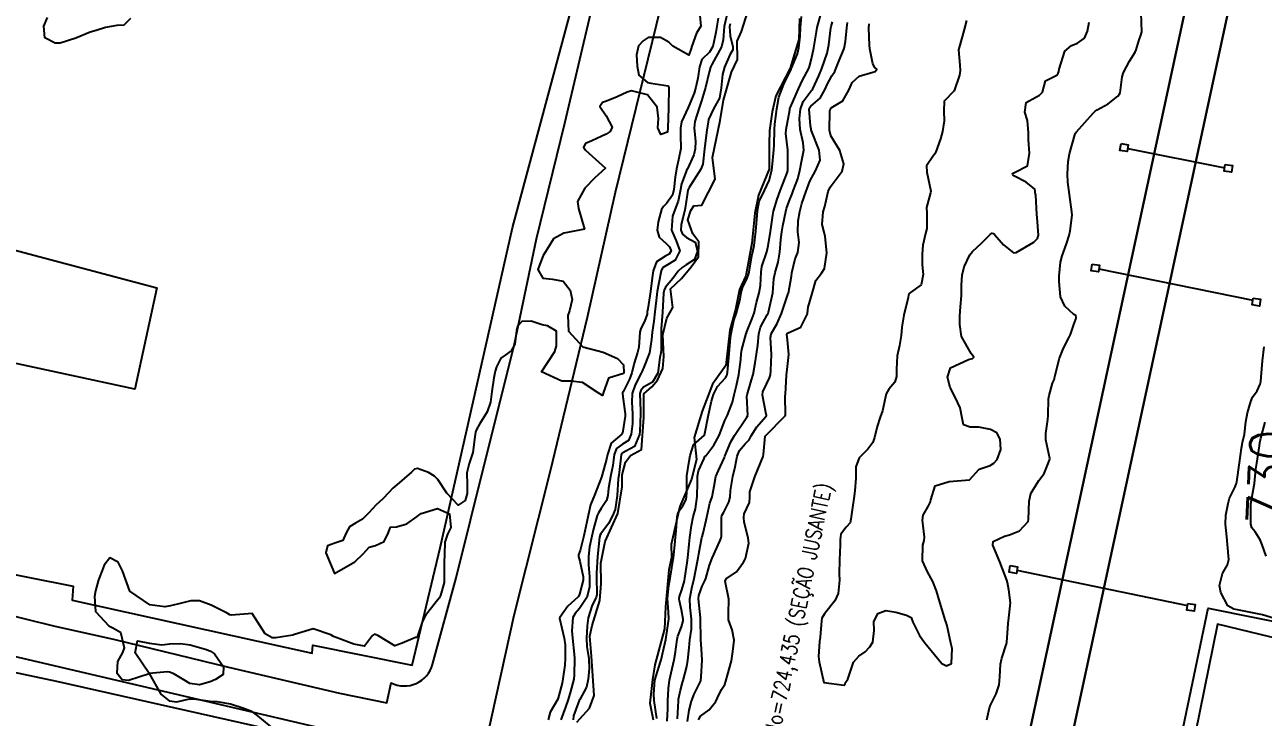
# Model space of a CAD drawing. Header units: metres. Extents: x 318500 to 325275, y 7408834 to 7428799.
# Drawn here: x 323355.3 to 323476.5, y 7419283.5 to 7419351.2 of the extents above; entities that cross this region are included whole.
import ezdxf
from ezdxf.enums import TextEntityAlignment as Align

# ---------------------------------------------------------------- set-up
doc = ezdxf.new("R2010")
doc.units = ezdxf.units.M
doc.header["$MEASUREMENT"] = 0
for name, color, linetype in [('Cotas', 45, 'Continuous'), ('Curvas de Nivel 1m', 11, 'Continuous'), ('Curvas de Nivel 5m', 15, 'Continuous'), ('Divisas', 45, 'Continuous'), ('Edificações', 30, 'Continuous'), ('Hidrografia', 140, 'Continuous'), ('Linha Férrea', 20, 'Continuous'), ('Pórticos', 45, 'Continuous'), ('TEXTO', 45, 'Continuous'), ('Vias Primárias', 230, 'Continuous')]:
    doc.layers.add(name, color=color, linetype=linetype)
doc.styles.add('ROMANS', font='romans', dxfattribs={"height": 0.2})
doc.styles.add('Style-STANDARD', font='STANDARD.shx')

msp = doc.modelspace()

# ---------------------------------------------------------------- linework, layer by layer
at = {"layer": 'Curvas de Nivel 1m', "flags": 128}
for points, elevation in [([(323424.19, 7419352.82), (323423.77, 7419351.02), (323423.66, 7419349.7), (323423.51, 7419349.02), (323422.56, 7419347.29), (323422.44, 7419347.04), (323422.29, 7419346.54), (323421.93, 7419345.05), (323421.56, 7419343.75), (323421.32, 7419343.05), (323420.9, 7419341.73), (323420.84, 7419341.06), (323420.95, 7419339.79), (323420.93, 7419339.06), (323420.79, 7419338.46), (323420.17, 7419337.1), (323420.16, 7419337.08), (323419.6, 7419335.63), (323419.49, 7419335.08), (323419.28, 7419333.93), (323418.95, 7419333.08), (323418.72, 7419332.47), (323418.61, 7419331.08), (323419.06, 7419330.06), (323419.43, 7419329.07), (323418.97, 7419328.16), (323418.05, 7419327.6), (323417.74, 7419327.4), (323417.61, 7419327.1), (323417.33, 7419325.79), (323417.21, 7419325.1), (323417.1, 7419324.2), (323417, 7419323.1), (323416.89, 7419322.19), (323416.71, 7419321.11), (323416.65, 7419320.41), (323416.46, 7419319.11), (323415.92, 7419317.69), (323415.74, 7419317.3), (323415.65, 7419317.12), (323415.06, 7419315.96), (323414.76, 7419315.13), (323414.72, 7419314.28), (323414.81, 7419313.13), (323414.79, 7419312.18), (323414.66, 7419311.13), (323414.41, 7419310.54), (323413.82, 7419310.17), (323413.22, 7419309.74), (323413.01, 7419309.15), (323412.87, 7419308.07), (323412.67, 7419307.16), (323412.44, 7419305.85), (323412.38, 7419305.16), (323412.25, 7419304.65), (323411.73, 7419303.87), (323411.46, 7419303.44), (323411.36, 7419303.18), (323410.99, 7419301.89), (323410.82, 7419301.18), (323410.61, 7419300.12), (323410.48, 7419299.19), (323410.48, 7419298.36), (323410.6, 7419297.19), (323410.61, 7419296.2), (323410.32, 7419295.19), (323409.6, 7419294.09), (323409.18, 7419293.62), (323408.96, 7419293.21), (323408.86, 7419291.91), (323408.94, 7419291.21), (323409.11, 7419289.63), (323409.13, 7419289.2), (323409.11, 7419287.61), (323409.06, 7419287.2), (323408.72, 7419285.98), (323408.51, 7419285.21), (323408.24, 7419284.44), (323407.79, 7419283.22)], 724), ([(323365.7, 7419351.79), (323365.02, 7419351.13), (323364.35, 7419351.09), (323363.25, 7419350.92), (323362.34, 7419350.6), (323361.74, 7419350.45), (323360.33, 7419349.86), (323358.82, 7419349.38), (323358.32, 7419349.36), (323357.32, 7419349.91), (323357.2, 7419351.05), (323357.56, 7419351.9)], 727), ([(323421.4, 7419352.08), (323421.5, 7419351.05), (323421.07, 7419350.34), (323420.59, 7419349.07), (323420.54, 7419348.85), (323420.32, 7419348.21), (323418.75, 7419349.09), (323418.34, 7419349.47), (323417.53, 7419349.92), (323416.34, 7419349.92), (323415.85, 7419349.61), (323415.38, 7419349.13), (323415.2, 7419348.25), (323415.27, 7419347.14), (323415.42, 7419346.26), (323416.28, 7419345.53), (323416.61, 7419345.45), (323418.28, 7419345.21), (323418.34, 7419345.09), (323418.34, 7419345.03), (323418.31, 7419343.09), (323418.31, 7419343.03), (323418.26, 7419341.09), (323418.22, 7419340.66), (323417.56, 7419340.45), (323417.28, 7419341.1), (323417.33, 7419342.01), (323417.22, 7419343.11), (323416.27, 7419344.34), (323414.7, 7419344.72), (323414.27, 7419344.6), (323413.3, 7419344.12), (323412.26, 7419343.69), (323411.86, 7419343.57), (323411.61, 7419343.18), (323412.24, 7419342.28), (323412.8, 7419341.16), (323412.63, 7419340.75), (323412.21, 7419340.47), (323410.83, 7419339.82), (323410.2, 7419339.55), (323410, 7419339.2), (323410.2, 7419338.92), (323412.17, 7419337.17), (323411.13, 7419336.21), (323410.14, 7419335.2), (323409.43, 7419333.91), (323409.53, 7419333.21), (323410.09, 7419331.2), (323408.43, 7419330.87), (323408.08, 7419330.81), (323407.07, 7419330.24), (323406.46, 7419329.24), (323406.05, 7419328.6), (323405.54, 7419327.26), (323406.03, 7419326.39), (323406.96, 7419326.3), (323408.02, 7419326.12), (323408.71, 7419325.21), (323408.91, 7419324.31), (323408.63, 7419323.21), (323408.46, 7419322.74), (323408.53, 7419321.21), (323409.94, 7419319.7), (323411.93, 7419319.17), (323413.32, 7419318.55), (323413.92, 7419317.93), (323413.95, 7419317.14), (323413.94, 7419317.11), (323413.91, 7419317.07), (323412.45, 7419316.61), (323411.93, 7419315.17), (323411.93, 7419315.12), (323411.88, 7419314.94), (323411.45, 7419315.18), (323409.9, 7419316.21), (323408.77, 7419316.34), (323407.9, 7419316.32), (323405.91, 7419317.25), (323407.2, 7419319.23), (323407.38, 7419319.78), (323407.36, 7419321.23), (323406.47, 7419321.74), (323405.97, 7419321.85), (323404.88, 7419322.18), (323403.97, 7419322.16), (323403.55, 7419321.7), (323403.46, 7419321.28), (323403.29, 7419319.94), (323402.93, 7419319.29), (323402.35, 7419318.87), (323401.92, 7419318.59), (323401.48, 7419317.73), (323401.37, 7419317.31), (323401.23, 7419316.65), (323401.04, 7419315.31), (323400.9, 7419314.28), (323400.57, 7419313.32), (323399.83, 7419312.13), (323399.54, 7419311.61), (323399.44, 7419311.34), (323399.36, 7419310.88), (323399.18, 7419309.34), (323398.83, 7419308.29), (323398.58, 7419307.35), (323398.61, 7419306.2), (323398.61, 7419305.35), (323398.43, 7419304.66), (323397.73, 7419304.22), (323396.64, 7419305.37), (323395.76, 7419306.7), (323395.42, 7419307.04), (323394.85, 7419307.39), (323393.78, 7419307.78), (323393.48, 7419307.71), (323393.17, 7419307.42), (323391.75, 7419306.19), (323391.34, 7419305.85), (323390.96, 7419305.45), (323390.36, 7419304.82), (323389.73, 7419304.24), (323389, 7419303.47), (323388.37, 7419302.82), (323387.7, 7419302.43), (323387.1, 7419302.09), (323386.79, 7419301.5), (323386.45, 7419300.74), (323385.67, 7419300.49), (323384.97, 7419300.23), (323384.79, 7419299.53), (323385.64, 7419297.52), (323387.65, 7419298.67), (323388.47, 7419299.48), (323389.04, 7419300.1), (323389.67, 7419300.26), (323390.49, 7419300.64), (323390.91, 7419301.45), (323391.11, 7419302.04), (323391.7, 7419302.1), (323392.73, 7419302.39), (323393.72, 7419303.11), (323393.89, 7419303.23), (323394.14, 7419303.4), (323395.73, 7419303.88), (323396.91, 7419303.37), (323397.03, 7419302.03), (323396.71, 7419301.37), (323396.45, 7419300.6), (323396.4, 7419299.37), (323396.39, 7419298.64), (323396.38, 7419297.37), (323396.36, 7419296.64), (323396.02, 7419295.38), (323395.89, 7419295.1), (323395.6, 7419294.74), (323394.56, 7419293.4), (323394.22, 7419292.76), (323393.77, 7419291.41), (323393.69, 7419291.28), (323393.56, 7419291.25), (323392.27, 7419290.71), (323391.55, 7419290.44), (323389.89, 7419291.46), (323389.56, 7419291.59), (323389.36, 7419291.46), (323388.59, 7419290.43), (323387.55, 7419290.61), (323385.81, 7419291.27), (323385.56, 7419291.37), (323385.28, 7419291.52), (323383.57, 7419292.12), (323381.74, 7419291.57), (323381.62, 7419291.51), (323381.56, 7419291.49), (323379.92, 7419291.23), (323379.55, 7419291.22), (323378.85, 7419291.61), (323377.58, 7419293.62), (323375.58, 7419293.44), (323375.42, 7419293.49), (323375.15, 7419293.66), (323373.59, 7419294.44), (323372.43, 7419294.86), (323371.6, 7419294.86), (323370.69, 7419294.62), (323369.59, 7419294.37), (323369.06, 7419294.27), (323367.59, 7419294.47), (323365.61, 7419295.78), (323364.89, 7419297.79), (323364.47, 7419298.62), (323363.65, 7419299.07), (323363.12, 7419298.34), (323362.91, 7419297.82), (323362.56, 7419296.89), (323362.27, 7419295.82), (323362.16, 7419295.27), (323362.26, 7419293.82), (323363.57, 7419292.39), (323363.96, 7419292.2), (323364.71, 7419291.79), (323365.08, 7419290.25), (323364.9, 7419289.79), (323364.4, 7419288.92), (323364.35, 7419287.8), (323364.86, 7419287.16), (323365.49, 7419287.1), (323367.5, 7419287.75), (323366.15, 7419289.77), (323366.38, 7419290.94), (323367.54, 7419290.71), (323368.74, 7419290.54), (323369.54, 7419290.65), (323370.58, 7419290.68), (323371.54, 7419290.54), (323373.12, 7419290.09), (323373.53, 7419289.93), (323373.9, 7419289.67), (323374.78, 7419288.39), (323374.77, 7419287.66), (323374.01, 7419287.15), (323373.49, 7419286.94), (323372.45, 7419286.65), (323371.49, 7419286.78), (323370.92, 7419287.14), (323369.94, 7419287.72), (323369.5, 7419287.89), (323369.32, 7419287.91), (323367.5, 7419287.75), (323368.65, 7419285.74), (323369.47, 7419285.08), (323370.21, 7419284.97), (323371.47, 7419285.28), (323371.88, 7419285.28), (323373.47, 7419285.04), (323374.13, 7419285.01), (323375.47, 7419284.78), (323376.69, 7419284.4), (323377.46, 7419284.11), (323378.11, 7419283.61), (323379.43, 7419282.52)], 726), ([(323417.18, 7419283.36), (323416.93, 7419285.1), (323416.88, 7419285.71), (323417, 7419287.1), (323417.53, 7419288.9), (323417.59, 7419289.09), (323417.98, 7419290.66), (323418.05, 7419291.08), (323418.25, 7419292.41), (323418.34, 7419293.08), (323418.31, 7419293.79), (323418.24, 7419295.08), (323418.34, 7419296.36), (323418.48, 7419297.08), (323418.66, 7419298.07), (323418.81, 7419299.07), (323418.95, 7419300.34), (323419.01, 7419301.07), (323419.07, 7419301.7), (323419.17, 7419303.07), (323419.28, 7419303.52), (323419.74, 7419304.13), (323420.05, 7419304.76), (323420.1, 7419305.06), (323420.11, 7419305.41), (323420.13, 7419307.06), (323420.33, 7419308.51), (323420.43, 7419309.05), (323420.76, 7419310.1), (323421.83, 7419311.04), (323422.25, 7419313.03), (323422.52, 7419314.38), (323422.71, 7419315.03), (323423.12, 7419315.8), (323423.9, 7419316.65), (323424.03, 7419316.89), (323424.06, 7419317.01), (323424.08, 7419317.17), (323424.25, 7419319.01), (323424.39, 7419320.57), (323424.44, 7419321), (323424.73, 7419322.25), (323424.98, 7419323), (323425.34, 7419324.33), (323425.43, 7419324.99), (323425.55, 7419325.45), (323426.03, 7419326.4), (323426.18, 7419326.85), (323426.2, 7419326.99), (323426.47, 7419328.57), (323426.57, 7419328.98), (323426.7, 7419329.6), (323426.86, 7419330.98), (323426.97, 7419332.12), (323427.04, 7419332.98), (323427.2, 7419333.91), (323427.7, 7419334.97), (323428.16, 7419335.94), (323428.42, 7419336.96), (323428.47, 7419337.25), (323428.63, 7419338.95), (323428.65, 7419339.39), (323428.69, 7419340.95), (323428.74, 7419341.46), (323428.93, 7419342.95), (323429.13, 7419344.08), (323429.44, 7419344.94), (323429.68, 7419345.54), (323430.31, 7419346.8), (323430.34, 7419346.89), (323430.36, 7419346.93), (323430.93, 7419348.32), (323431.08, 7419348.92), (323431.22, 7419350.05), (323431.25, 7419350.92), (323431.32, 7419351.98)], 723), ([(323418.2, 7419283.08), (323418.25, 7419284.3), (323418.25, 7419285.08), (323418.31, 7419286.27), (323418.42, 7419287.08), (323418.69, 7419288.24), (323418.88, 7419289.07), (323418.99, 7419289.62), (323419.18, 7419291.07), (323419.25, 7419291.38), (323419.58, 7419292.32), (323419.75, 7419292.89), (323419.76, 7419293.06), (323419.6, 7419293.97), (323419.4, 7419294.86), (323419.38, 7419295.06), (323419.41, 7419295.26), (323419.62, 7419295.91), (323419.88, 7419296.81), (323419.93, 7419297.06), (323420.15, 7419298.57), (323420.21, 7419299.05), (323420.34, 7419300.39), (323420.42, 7419301.05), (323420.56, 7419302.2), (323420.74, 7419303.05), (323420.95, 7419303.83), (323421.13, 7419305.05), (323421.15, 7419306.43), (323421.16, 7419307.05), (323421.26, 7419307.56), (323421.8, 7419308.78), (323421.89, 7419308.95), (323421.96, 7419309.04), (323422.76, 7419310.08), (323423.27, 7419311.02), (323423.84, 7419312.47), (323424.09, 7419313.01), (323424.58, 7419314.29), (323424.74, 7419315), (323424.96, 7419315.92), (323425.2, 7419316.99), (323425.39, 7419318.46), (323425.44, 7419318.99), (323425.51, 7419319.42), (323425.93, 7419320.98), (323425.94, 7419321), (323425.96, 7419321.07), (323426.52, 7419322.44), (323426.7, 7419322.97), (323426.94, 7419324.03), (323427.18, 7419324.97), (323427.31, 7419325.68), (323427.38, 7419326.97), (323427.47, 7419327.55), (323427.93, 7419328.96), (323428.08, 7419329.56), (323428.3, 7419330.96), (323428.52, 7419332.55), (323428.6, 7419332.95), (323428.96, 7419334.12), (323429.26, 7419334.94), (323429.94, 7419336.71), (323429.99, 7419336.93), (323430, 7419338.73), (323429.99, 7419338.93), (323429.81, 7419340.53), (323429.83, 7419340.94), (323430.18, 7419342.86), (323430.19, 7419342.93), (323430.2, 7419342.98), (323430.25, 7419343.11), (323430.8, 7419344.39), (323431.05, 7419344.92), (323431.44, 7419345.77), (323432.04, 7419346.91), (323432.12, 7419347.1), (323432.32, 7419347.84), (323432.55, 7419348.91), (323432.79, 7419350.47), (323432.87, 7419350.9), (323433.2, 7419352.08)], 724), ([(323447.49, 7419351.58), (323447.24, 7419350.71), (323447.07, 7419349.99), (323446.71, 7419348.71), (323446.83, 7419347.23), (323446.85, 7419346.71), (323446.78, 7419346.24), (323446.28, 7419344.72), (323445.28, 7419343.72), (323445.25, 7419342.73), (323445.29, 7419341.78), (323445.14, 7419340.74), (323444.94, 7419340.02), (323444.48, 7419338.75), (323444.39, 7419338.55), (323444.19, 7419338.3), (323443.57, 7419337.37), (323443.59, 7419336.76), (323443.98, 7419334.92), (323443.97, 7419334.75), (323443.58, 7419333.31), (323443.59, 7419332.76), (323443.59, 7419331.26), (323443.48, 7419330.76), (323443.22, 7419329.61), (323443.13, 7419328.76), (323443.13, 7419327.69), (323443.23, 7419326.76), (323443.04, 7419325.74), (323442.01, 7419324.99), (323441.88, 7419324.91), (323441.81, 7419324.77), (323441.76, 7419324.52), (323441.36, 7419322.78), (323441.15, 7419321.6), (323441.08, 7419320.78), (323440.91, 7419319.82), (323440.7, 7419318.79), (323440.63, 7419317.5), (323440.64, 7419316.79), (323440.47, 7419316.22), (323439.89, 7419315.55), (323439.61, 7419315.08), (323439.54, 7419314.8), (323439.25, 7419313.42), (323439.04, 7419312.81), (323438.74, 7419311.91), (323438.49, 7419310.81), (323438.31, 7419310.33), (323437.81, 7419309.68), (323437.39, 7419309.24), (323436.99, 7419308.83), (323436.66, 7419307.96), (323436.65, 7419306.84), (323436.54, 7419305.62), (323436.45, 7419304.84), (323436.37, 7419304.22), (323436.17, 7419302.84), (323436.09, 7419302.47), (323435.71, 7419302.04), (323435.18, 7419301.37), (323435.12, 7419300.86), (323435.11, 7419300.29), (323435.04, 7419298.86), (323435.03, 7419297.48), (323435.04, 7419296.86), (323434.92, 7419295.56), (323434.61, 7419294.86), (323433.6, 7419293.57), (323433.32, 7419293.15), (323433.28, 7419292.88), (323433.15, 7419291.3), (323433.09, 7419290.88), (323433, 7419289.42), (323433.06, 7419288.88), (323433.51, 7419286.88), (323435.51, 7419286.62), (323435.6, 7419286.75), (323435.65, 7419286.85), (323435.86, 7419287.19), (323436.43, 7419288.84), (323436.93, 7419289.44), (323437.55, 7419289.85), (323438.03, 7419290.34), (323438.32, 7419290.81), (323438.43, 7419291.96), (323438.42, 7419292.81), (323438.8, 7419293.61), (323439.6, 7419293.92), (323440.55, 7419293.74), (323441.6, 7419293.44), (323442.05, 7419293.22), (323442.24, 7419292.76), (323442.87, 7419291.46), (323443.39, 7419290.74), (323443.56, 7419290.54), (323445.08, 7419288.72), (323445.53, 7419288.49), (323446.01, 7419288.71), (323446.07, 7419290.19), (323445.96, 7419290.71), (323445.58, 7419292.39), (323445.49, 7419292.72), (323445.43, 7419292.88), (323444.87, 7419294.73), (323444.54, 7419295.82), (323444.19, 7419296.73), (323443.65, 7419297.68), (323443.17, 7419298.75), (323443.22, 7419300.28), (323443.35, 7419300.75), (323443.37, 7419301.07), (323443.16, 7419302.75), (323443.25, 7419303.23), (323443.74, 7419304.06), (323443.96, 7419304.53), (323443.99, 7419304.74), (323444.41, 7419306.08), (323445.77, 7419306.51), (323447.77, 7419306.69), (323448.72, 7419307.74), (323449.79, 7419308.09), (323450.15, 7419308.31), (323450.48, 7419308.66), (323450.83, 7419309.64), (323450.76, 7419310.66), (323450.44, 7419311.27), (323449.84, 7419311.59), (323448.7, 7419311.82), (323447.84, 7419311.84), (323447.2, 7419312.06), (323447.06, 7419312.7), (323446.86, 7419313.71), (323446.41, 7419314.71), (323445.89, 7419315.71), (323445.62, 7419316.72), (323445.92, 7419317.63), (323447.67, 7419318.44), (323447.93, 7419318.51), (323448.05, 7419318.56), (323448.21, 7419318.69), (323447.94, 7419319.04), (323446.98, 7419320.7), (323446.83, 7419321.86), (323446.84, 7419322.71), (323446.89, 7419323.59), (323446.98, 7419324.71), (323447, 7419325.73), (323447.06, 7419326.7), (323447.25, 7419327.51), (323447.82, 7419328.69), (323448.07, 7419329), (323448.94, 7419329.82), (323449.8, 7419330.67), (323449.96, 7419330.8), (323450.09, 7419330.78), (323450.23, 7419330.67), (323451.1, 7419329.67), (323452.07, 7419328.88), (323452.35, 7419328.91), (323454.08, 7419329.91), (323454.42, 7419330.27), (323454.51, 7419330.61), (323454.39, 7419332.34), (323454.37, 7419332.61), (323454.25, 7419334.51), (323454.24, 7419334.61), (323454.15, 7419335.09), (323453.31, 7419335.77), (323452.17, 7419336.36), (323452.02, 7419336.49), (323451.98, 7419336.64), (323452.1, 7419336.71), (323452.17, 7419336.73), (323453.44, 7419337.37), (323453.63, 7419338.62), (323453.53, 7419339.93), (323453.55, 7419340.62), (323453.44, 7419341.82), (323453.2, 7419342.63), (323453.32, 7419343.57), (323454.27, 7419344.08), (323454.61, 7419344.28), (323454.91, 7419344.6), (323455.21, 7419345.68), (323456.31, 7419346.26), (323456.46, 7419346.43), (323456.51, 7419346.59), (323456.56, 7419346.84), (323457.11, 7419348.58), (323457.76, 7419349.14), (323458.34, 7419349.37), (323459.03, 7419349.87), (323459.33, 7419350.55), (323459.49, 7419351.43)], 727), ([(323449.46, 7419283.2), (323449.74, 7419284.4), (323449.83, 7419284.66), (323450.37, 7419285.77), (323450.67, 7419286.65), (323450.75, 7419287.41), (323450.8, 7419288.65), (323450.92, 7419289.26), (323451.38, 7419290.64), (323451.42, 7419290.79), (323451.56, 7419292.64), (323451.56, 7419292.68), (323451.59, 7419292.88), (323451.79, 7419294.64), (323451.63, 7419295.92), (323451.48, 7419296.64), (323451.42, 7419296.87), (323450.73, 7419298.65), (323450.05, 7419300.3), (323450.1, 7419300.66), (323451.18, 7419301.16), (323451.7, 7419301.3), (323452.65, 7419301.68), (323453.51, 7419302.61), (323453.55, 7419302.79), (323453.62, 7419304.61), (323453.76, 7419305.33), (323454.56, 7419306.6), (323455.08, 7419307.3), (323455.61, 7419308.59), (323455.62, 7419308.78), (323455.25, 7419310.6), (323455.23, 7419311.2), (323455.45, 7419312.59), (323455.48, 7419312.96), (323455.5, 7419314.59), (323455.55, 7419314.93), (323455.9, 7419316.13), (323456.04, 7419316.46), (323456.09, 7419316.59), (323456.12, 7419316.8), (323456.57, 7419318.58), (323456.96, 7419319.56), (323457.5, 7419320.57), (323457.65, 7419320.88), (323457.98, 7419321.87), (323458.16, 7419322.38), (323458.22, 7419322.56), (323458.17, 7419322.74), (323457.99, 7419322.86), (323457.1, 7419323.67), (323456.69, 7419324.58), (323456.56, 7419326.06), (323456.56, 7419326.58), (323456.67, 7419327.97), (323456.83, 7419328.58), (323457.26, 7419329.75), (323457.53, 7419330.57), (323457.62, 7419331.04), (323457.8, 7419332.56), (323457.79, 7419332.9), (323457.54, 7419334.57), (323457.39, 7419335.8), (323457.36, 7419336.57), (323457.42, 7419337.8), (323457.55, 7419338.57), (323458.07, 7419340.4), (323458.13, 7419340.56), (323458.23, 7419340.71), (323459.86, 7419342.54), (323460.05, 7419342.73), (323460.25, 7419342.86), (323461.35, 7419343.43), (323462.28, 7419344.2), (323462.43, 7419344.35), (323462.51, 7419344.51), (323462.72, 7419346.08), (323462.85, 7419346.5), (323463.44, 7419347.62), (323463.97, 7419348.49), (323464.08, 7419348.73), (323464.35, 7419349.6), (323464.57, 7419350.26), (323464.62, 7419350.48), (323464.56, 7419352.3)], 728), ([(323424.36, 7419351.27), (323424.29, 7419351.01), (323424.35, 7419350.09), (323424.62, 7419349.01), (323424.61, 7419348.73), (323424.32, 7419348.24), (323423.79, 7419347.02), (323423.59, 7419346.31), (323423.46, 7419345.02), (323423.3, 7419343.99), (323422.76, 7419343.03), (323422.24, 7419341.92), (323422.1, 7419341.04), (323422.08, 7419340.9), (323421.86, 7419339.05), (323421.68, 7419337.55), (323421.5, 7419337.05), (323420.34, 7419335.26), (323420.25, 7419335.07), (323420.23, 7419334.99), (323420.14, 7419334.54), (323419.96, 7419333.24), (323419.93, 7419333.07), (323419.56, 7419331.61), (323419.53, 7419331.08), (323419.7, 7419330.69), (323420.08, 7419330.37), (323420.93, 7419329.91), (323421.15, 7419329.05), (323420.87, 7419328.24), (323420.05, 7419327.7), (323419.66, 7419327.45), (323419.27, 7419327.07), (323418.75, 7419326.36), (323418.02, 7419325.53), (323417.89, 7419325.22), (323417.87, 7419325.09), (323417.85, 7419324.93), (323417.74, 7419323.09), (323417.62, 7419321.44), (323417.6, 7419321.1), (323417.61, 7419319.42), (323417.57, 7419319.1), (323417.46, 7419318.63), (323417.29, 7419317.1), (323416.77, 7419316.23), (323415.89, 7419315.74), (323415.6, 7419315.41), (323415.52, 7419315.12), (323415.57, 7419313.4), (323415.58, 7419313.12), (323415.52, 7419311.44), (323415.49, 7419311.12), (323415, 7419309.94), (323413.8, 7419309.28), (323413.72, 7419309.22), (323413.69, 7419309.14), (323413.51, 7419307.41), (323413.46, 7419307.14), (323413.41, 7419306.79), (323413.31, 7419305.15), (323413.09, 7419303.79), (323412.86, 7419303.15), (323412.46, 7419302.41), (323411.69, 7419301.39), (323411.62, 7419301.24), (323411.6, 7419301.17), (323411.58, 7419301.07), (323411.38, 7419299.17), (323411.27, 7419297.55), (323411.27, 7419297.18), (323411.32, 7419295.46), (323411.25, 7419295.18), (323410.84, 7419294.42), (323410.45, 7419293.19), (323410.38, 7419292.39), (323410.3, 7419291.19), (323410.34, 7419290.4), (323410.52, 7419289.19), (323410.55, 7419288.22), (323410.47, 7419287.19), (323410.29, 7419286.4), (323409.66, 7419285.2), (323409.59, 7419285.09), (323409.47, 7419284.86), (323409.04, 7419283.62), (323408.98, 7419283.2)], 723), ([(323420.18, 7419283.05), (323420.35, 7419284.17), (323420.57, 7419285.05), (323420.82, 7419285.71), (323421.47, 7419287.04), (323421.48, 7419287.07), (323421.51, 7419287.43), (323421.61, 7419289.04), (323421.55, 7419290.16), (323421.48, 7419291.04), (323421.48, 7419291.12), (323421.45, 7419293.04), (323421.44, 7419293.19), (323421.26, 7419295.04), (323421.29, 7419295.37), (323421.63, 7419296.3), (323421.88, 7419296.79), (323421.97, 7419297.04), (323422.35, 7419298.34), (323422.6, 7419299.03), (323423.36, 7419300.68), (323423.49, 7419301.01), (323423.52, 7419301.18), (323423.52, 7419303.01), (323423.55, 7419303.18), (323423.73, 7419303.53), (323424.23, 7419304.51), (323424.34, 7419305), (323424.4, 7419305.65), (323424.63, 7419307), (323424.83, 7419307.95), (323425.04, 7419308.99), (323425.26, 7419309.54), (323425.82, 7419310.2), (323426.21, 7419310.59), (323426.42, 7419310.97), (323426.95, 7419311.86), (323427.85, 7419312.87), (323427.9, 7419312.96), (323427.85, 7419313.27), (323427.51, 7419314.96), (323427.55, 7419315.3), (323427.9, 7419316.02), (323428.22, 7419316.64), (323428.29, 7419316.95), (323428.32, 7419317.36), (323428.39, 7419318.95), (323428.31, 7419320.6), (323428.38, 7419320.95), (323428.94, 7419321.98), (323429.37, 7419322.94), (323430.01, 7419324.8), (323430.04, 7419324.9), (323430.05, 7419324.93), (323430.36, 7419326.6), (323430.4, 7419326.93), (323430.7, 7419328.28), (323430.98, 7419328.92), (323431.1, 7419329.9), (323430.98, 7419330.92), (323431.02, 7419332.01), (323431.16, 7419332.92), (323431.36, 7419333.69), (323431.8, 7419334.91), (323431.89, 7419335.18), (323432.16, 7419335.88), (323432.72, 7419336.9), (323433.15, 7419337.93), (323433.06, 7419338.9), (323432.32, 7419340.82), (323432.29, 7419340.91), (323432.28, 7419340.96), (323432.23, 7419341.28), (323432.08, 7419342.91), (323432.11, 7419343.05), (323432.25, 7419343.2), (323433.15, 7419344.01), (323433.66, 7419344.89), (323433.85, 7419345.32), (323434.3, 7419346.17), (323434.58, 7419346.6), (323434.71, 7419346.87), (323434.97, 7419347.52), (323435.5, 7419348.86), (323435.65, 7419349.55), (323435.78, 7419350.86), (323435.85, 7419351.38)], 726), ([(323421.27, 7419283.22), (323421.46, 7419283.57), (323422.3, 7419284.2), (323422.95, 7419285.02), (323423.12, 7419285.38), (323423.5, 7419286.18), (323423.83, 7419286.68), (323423.94, 7419287), (323424.09, 7419287.58), (323424.48, 7419289), (323424.63, 7419289.91), (323424.76, 7419290.99), (323424.56, 7419292.01), (323424.2, 7419293), (323424.18, 7419293.59), (323424.23, 7419295), (323423.87, 7419296.77), (323423.98, 7419297), (323424.97, 7419297.67), (323425.66, 7419298.62), (323425.79, 7419298.85), (323425.85, 7419298.98), (323426.17, 7419300.49), (323426.13, 7419300.98), (323425.71, 7419302.56), (323425.68, 7419302.98), (323425.68, 7419303.02), (323425.73, 7419303.36), (323426.26, 7419304.46), (323426.27, 7419304.97), (323426.29, 7419305.51), (323426.78, 7419306.97), (323427.07, 7419307.68), (323427.58, 7419308.96), (323427.62, 7419309.15), (323427.79, 7419310.96), (323427.8, 7419310.99), (323427.83, 7419311.02), (323429.74, 7419312.93), (323429.78, 7419313), (323429.75, 7419314.93), (323429.76, 7419315.05), (323429.86, 7419316.93), (323429.92, 7419317.48), (323430.11, 7419318.93), (323429.95, 7419320.38), (323429.91, 7419320.93), (323429.92, 7419320.97), (323429.96, 7419321.02), (323431.28, 7419321.6), (323431.91, 7419322.91), (323431.92, 7419322.98), (323432, 7419323.56), (323432.38, 7419324.9), (323432.75, 7419326.18), (323433.3, 7419326.89), (323433.57, 7419327.36), (323433.8, 7419328.88), (323433.66, 7419330.46), (323433.55, 7419330.89), (323433.36, 7419331.64), (323433.46, 7419332.89), (323433.61, 7419333.41), (323433.94, 7419334.88), (323434.15, 7419335.3), (323435.31, 7419336.86), (323435.47, 7419337.57), (323435.07, 7419338.87), (323434.22, 7419340.3), (323434.07, 7419340.88), (323434.1, 7419342.73), (323434.13, 7419342.88), (323434.17, 7419342.96), (323434.25, 7419343.05), (323435.39, 7419343.73), (323436.01, 7419344.85), (323436.08, 7419345.06), (323436.29, 7419345.52), (323436.99, 7419346.16), (323438.31, 7419346.55), (323438.54, 7419346.6), (323438.71, 7419346.82), (323438.5, 7419347.01), (323438.32, 7419347.36), (323438.01, 7419348.83), (323437.98, 7419349.19), (323437.91, 7419350.83), (323437.95, 7419351.25)], 727), ([(323477.6, 7419293.12), (323476.43, 7419293.48), (323475.61, 7419293.66), (323474, 7419293.96), (323473.62, 7419294.05), (323473.04, 7419294.36), (323472.35, 7419295.65), (323472.24, 7419296.36), (323472.51, 7419297.51), (323473.02, 7419298.36), (323473.14, 7419298.9), (323473.01, 7419300.36), (323472.94, 7419301.12), (323472.83, 7419302.36), (323472.86, 7419303.23), (323473.07, 7419304.36), (323473.22, 7419304.89), (323473.77, 7419306.01), (323473.89, 7419306.35), (323473.91, 7419306.48), (323474.18, 7419308.34), (323474.38, 7419309.78), (323474.48, 7419310.34), (323474.66, 7419311.16), (323474.8, 7419312.34), (323474.96, 7419313.24), (323475.29, 7419314.33), (323475.47, 7419314.75), (323475.9, 7419315.37), (323476.2, 7419316.02), (323476.28, 7419316.31), (323476.32, 7419316.72), (323476.45, 7419318.31), (323476.59, 7419319.67)], 729)]:
    msp.add_lwpolyline(points, dxfattribs=dict(at, elevation=elevation))
at = {"layer": 'Curvas de Nivel 5m', "flags": 128}
for points, elevation in [([(323423.17, 7419351.83), (323423.06, 7419351.03), (323422.97, 7419350.41), (323422.66, 7419349.04), (323422.32, 7419348.51), (323421.59, 7419347.77), (323421.34, 7419347.05), (323421.2, 7419345.96), (323421.01, 7419345.06), (323420.84, 7419344.5), (323420.25, 7419343.07), (323419.6, 7419341.7), (323419.49, 7419341.08), (323419.51, 7419340.37), (323419.54, 7419339.08), (323419.29, 7419337.98), (323419.1, 7419337.08), (323418.97, 7419336.27), (323418.83, 7419335.08), (323418.7, 7419334.52), (323418.13, 7419333.69), (323417.82, 7419333.4), (323417.65, 7419333.1), (323417.31, 7419331.9), (323417.22, 7419331.1), (323417.4, 7419330.42), (323418.08, 7419329.8), (323418.43, 7419329.45), (323418.57, 7419329.08), (323418.4, 7419328.75), (323418.06, 7419328.57), (323417.15, 7419328.01), (323416.81, 7419327.11), (323416.72, 7419326.42), (323416.56, 7419325.11), (323416.29, 7419323.41), (323416.25, 7419323.12), (323416.22, 7419322.89), (323415.98, 7419322.17), (323415.61, 7419321.48), (323415.51, 7419321.12), (323415.42, 7419319.65), (323415.3, 7419319.13), (323414.95, 7419318.1), (323414.72, 7419317.13), (323414.51, 7419316.52), (323413.88, 7419315.29), (323413.82, 7419315.2), (323413.82, 7419315.14), (323413.87, 7419314.79), (323414.08, 7419313.14), (323414.08, 7419312.91), (323413.83, 7419311.24), (323413.76, 7419311.14), (323412.72, 7419310.26), (323412.34, 7419309.16), (323412.26, 7419308.7), (323411.84, 7419307.17), (323411.77, 7419306.93), (323411.08, 7419305.18), (323410.69, 7419304.23), (323410.45, 7419303.19), (323410.34, 7419302.56), (323410.03, 7419301.19), (323409.68, 7419299.77), (323409.52, 7419299.35), (323409.52, 7419299.2), (323409.66, 7419298.72), (323409.96, 7419297.2), (323409.96, 7419296.87), (323409.61, 7419295.5), (323409.53, 7419295.28), (323409.45, 7419295.2), (323408.48, 7419294.33), (323407.68, 7419293.22), (323407.67, 7419293.14), (323408.12, 7419291.21), (323408.2, 7419290.56), (323408.22, 7419289.21), (323408.19, 7419288.55), (323408, 7419287.22), (323407.91, 7419286.81), (323407.48, 7419285.22), (323406.75, 7419283.95), (323406.55, 7419283.23)], 725), ([(323419.2, 7419283.32), (323419.29, 7419285.06), (323419.31, 7419285.23), (323419.5, 7419286.11), (323419.7, 7419286.86), (323419.76, 7419287.06), (323420.13, 7419288.44), (323420.23, 7419289.05), (323420.34, 7419290.26), (323420.41, 7419291.05), (323420.56, 7419292.07), (323420.57, 7419293.05), (323420.43, 7419294.22), (323420.4, 7419295.05), (323420.59, 7419296.08), (323420.83, 7419297.05), (323420.97, 7419297.73), (323421.21, 7419299.04), (323421.28, 7419299.44), (323421.6, 7419301.04), (323421.62, 7419301.11), (323421.7, 7419301.46), (323422.02, 7419302.73), (323422.08, 7419303.03), (323422.38, 7419304.39), (323422.58, 7419305.03), (323422.8, 7419306.06), (323422.96, 7419307.02), (323423.2, 7419307.6), (323423.8, 7419308.88), (323423.83, 7419308.98), (323423.84, 7419309.01), (323424.43, 7419310.39), (323424.79, 7419311), (323425.85, 7419312.6), (323426, 7419312.82), (323426.07, 7419312.98), (323426, 7419314.85), (323426.02, 7419314.98), (323426.43, 7419316.45), (323426.59, 7419316.97), (323426.79, 7419318.11), (323426.93, 7419318.97), (323427.06, 7419319.86), (323427.16, 7419320.97), (323427.34, 7419321.6), (323427.99, 7419322.81), (323428.04, 7419322.91), (323428.07, 7419322.96), (323428.1, 7419323.07), (323428.52, 7419324.95), (323428.64, 7419326.34), (323428.75, 7419326.95), (323429.05, 7419327.95), (323429.2, 7419328.94), (323429.31, 7419330.17), (323429.41, 7419330.94), (323429.51, 7419331.53), (323429.79, 7419332.93), (323429.86, 7419333.2), (323430.13, 7419333.92), (323430.42, 7419334.65), (323430.52, 7419334.93), (323430.97, 7419336.11), (323431.17, 7419336.92), (323431.32, 7419337.78), (323431.56, 7419338.92), (323431.49, 7419339.64), (323431.19, 7419340.92), (323431.15, 7419342.01), (323431.23, 7419342.92), (323431.49, 7419343.68), (323432.28, 7419344.7), (323432.37, 7419344.81), (323432.43, 7419344.91), (323433.02, 7419346.18), (323433.32, 7419346.89), (323433.83, 7419348.4), (323433.96, 7419348.89), (323434.01, 7419349.21), (323434.21, 7419350.88), (323434.24, 7419351.01), (323434.37, 7419351.46)], 725), ([(323476.78, 7419299.21), (323476.4, 7419300.31), (323476.22, 7419300.83), (323475.71, 7419301.61), (323475.39, 7419302), (323475.3, 7419302.33), (323475.29, 7419302.77), (323475.29, 7419304.33), (323475.61, 7419306.16), (323475.64, 7419306.32), (323475.79, 7419307.73), (323475.87, 7419308.32), (323476.13, 7419310.01), (323476.19, 7419310.31), (323476.29, 7419310.77), (323476.71, 7419312.31)], 730)]:
    msp.add_lwpolyline(points, dxfattribs=dict(at, elevation=elevation))
at = {"layer": 'Divisas'}
msp.add_lwpolyline([(323441.02, 7419172.67), (323440, 7419172.77), (323452.01, 7419213.36), (323464.13, 7419211.6), (323474.92, 7419242.07), (323480.04, 7419265.27), (323465.76, 7419268.56), (323471.13, 7419294.13), (323484.89, 7419291.35), (323492.45, 7419327.43), (323500, 7419361.92), (323507.27, 7419406.07), (323509.36, 7419417.45), (323514.57, 7419416.49), (323516.28, 7419425.79), (323528.92, 7419424.72), (323529.84, 7419435.31), (323536.41, 7419496.14), (323555.03, 7419495.45)], dxfattribs=at)
at = {"layer": 'Edificações'}
for points in [[(323341.83, 7419353.05), (323339.87, 7419345.23), (323337.47, 7419333.1), (323336.22, 7419328.84), (323351.49, 7419324.75), (323352.64, 7419329.59), (323368.26, 7419325.45), (323366.12, 7419315.54), (323334.97, 7419322.26), (323329.99, 7419302.24), (323360.08, 7419296.27), (323359.97, 7419294.91), (323383.45, 7419289.72), (323383.52, 7419290.51), (323393.25, 7419288.57), (323395.97, 7419300.03), (323403.05, 7419331.33), (323410.38, 7419358.51)], [(323390.5, 7419279.76), (323358.49, 7419286.96), (323334.15, 7419292.1)]]:
    msp.add_lwpolyline(points, dxfattribs=at)
msp.add_lwpolyline([(323479.3, 7419290.81), (323472.04, 7419292.57), (323467.71, 7419271.22), (323475.29, 7419269.2), (323479.3, 7419290.81)], close=True, dxfattribs=at)
at = {"layer": 'Hidrografia'}
for points in [[(323409.34, 7419282.98), (323410.6, 7419284.37), (323411.06, 7419285.61), (323410.8, 7419289.45), (323410.62, 7419291.4), (323410.84, 7419292.43), (323411.61, 7419294.88), (323411.72, 7419296.54), (323411.7, 7419298.53), (323412.14, 7419300.66), (323413.38, 7419303.39), (323413.8, 7419306.01), (323413.8, 7419307.18), (323414.13, 7419308.42), (323414.62, 7419309.05), (323415.68, 7419309.64), (323415.9, 7419312.78), (323415.9, 7419315.09), (323416.69, 7419315.78), (323417.24, 7419316.42), (323417.77, 7419317.56), (323417.86, 7419318.74), (323417.78, 7419320.85), (323418.16, 7419322.48), (323418.75, 7419323.53), (323418.53, 7419325.35), (323419.6, 7419326.37), (323420.54, 7419327.5), (323421.25, 7419328.48), (323421.29, 7419329.95), (323420.7, 7419330.73), (323420.23, 7419332.09), (323420.51, 7419333.02), (323420.81, 7419333.48), (323421.59, 7419333.54), (323422.89, 7419336.07), (323422.63, 7419338.19), (323423.37, 7419341.81), (323423.72, 7419343.79), (323424.5, 7419346.55), (323425.06, 7419347.78), (323425.03, 7419349.58), (323425.46, 7419350.53), (323426.08, 7419352.47)], [(323431.15, 7419351.79), (323431.09, 7419349.73), (323430.22, 7419346.93), (323428.83, 7419344.21), (323428.48, 7419342.66), (323428.21, 7419340.84), (323428.18, 7419339.51), (323428.18, 7419337.06), (323427.12, 7419334.51), (323426.77, 7419332.76), (323426.49, 7419329.83), (323425.9, 7419326.62), (323425.27, 7419325.29), (323424.89, 7419323.34), (323424.32, 7419321.32), (323423.94, 7419317.85), (323422.62, 7419316.03), (323421.62, 7419313.38), (323420.84, 7419310.82), (323421.05, 7419308.66), (323420.58, 7419306.73), (323419.43, 7419304.06), (323418.59, 7419300.37), (323418.61, 7419299.1), (323418.37, 7419297.87), (323418.04, 7419294.25), (323417.94, 7419292.12), (323416.97, 7419288.59), (323416.75, 7419287.15), (323416.5, 7419284.83), (323416.83, 7419283.2)]]:
    msp.add_lwpolyline(points, dxfattribs=at)
at = {"layer": 'Linha Férrea'}
for points in [[(323843.71, 7420529.86, -0.339852), (323771.4, 7420065.59), (323704.49, 7420002.47, 0.137972), (323573.12, 7419776.14), (323569.02, 7419760.26, 0.009911), (323565.27, 7419744.04), (323557.57, 7419705.29), (323544.41, 7419647.35), (323509.55, 7419502.3), (323475.42, 7419363.32), (323454.17, 7419264.77, -0.048865), (323374.49, 7419022.07), (323336.22, 7418936.84), (323318.17, 7418898.23), (323303.7, 7418864.83, 0.016709)], [(323303.7, 7418864.83), (323318.17, 7418898.23), (323336.22, 7418936.84), (323374.49, 7419022.07, 0.048865), (323454.17, 7419264.77), (323475.42, 7419363.32), (323509.55, 7419502.3), (323544.41, 7419647.35), (323557.57, 7419705.29), (323565.27, 7419744.04, -0.009911), (323569.02, 7419760.26), (323573.12, 7419776.14, -0.137972), (323704.49, 7420002.47), (323771.4, 7420065.59, 0.339852), (323843.71, 7420529.86, 0.104587)], [(323840.15, 7420527.89, -0.339824), (323768.6, 7420068.54), (323704.14, 7420007.76, 0.140169), (323569.28, 7419777.13), (323565.15, 7419761.39, -0.000234), (323561.23, 7419744.64), (323553.45, 7419705.87), (323540.36, 7419648.04), (323505.53, 7419503.28), (323471.39, 7419364.25), (323450.12, 7419265.65, -0.047372), (323375.49, 7419034.63), (323347.08, 7418970.2), (323316.21, 7418903.38), (323295.96, 7418857.36)], [(323295.96, 7418857.36), (323316.21, 7418903.38), (323347.08, 7418970.2), (323375.49, 7419034.63, 0.047372), (323450.12, 7419265.65), (323471.39, 7419364.25), (323505.53, 7419503.28), (323540.36, 7419648.04), (323553.45, 7419705.87), (323561.23, 7419744.64, 0.000234), (323565.15, 7419761.39), (323569.28, 7419777.13, -0.140169), (323704.14, 7420007.76), (323768.6, 7420068.54, 0.339824), (323840.15, 7420527.89, 0.098634)]]:
    msp.add_lwpolyline(points, format="xyb", dxfattribs=at)
at = {"layer": 'Pórticos'}
for points in [[(323462.6, 7419339.55), (323463.31, 7419339.43), (323463.2, 7419338.78), (323462.49, 7419338.89)], [(323472.8, 7419337.52), (323473.5, 7419337.41), (323473.4, 7419336.76), (323472.69, 7419336.87)], [(323459.78, 7419327.78), (323460.49, 7419327.66), (323460.38, 7419327.01), (323459.68, 7419327.12)], [(323475.53, 7419324.44), (323476.24, 7419324.33), (323476.13, 7419323.67), (323475.42, 7419323.79)], [(323451.76, 7419298.3), (323452.47, 7419298.18), (323452.36, 7419297.53), (323451.65, 7419297.64)], [(323469.14, 7419294.6), (323469.85, 7419294.48), (323469.74, 7419293.83), (323469.03, 7419293.95)]]:
    msp.add_lwpolyline(points, close=True, dxfattribs=at)
for points in [[(323463.25, 7419339.08), (323472.74, 7419337.2)], [(323460.43, 7419327.31), (323475.5, 7419324.26)], [(323452.41, 7419297.86), (323469.11, 7419294.39)]]:
    msp.add_lwpolyline(points, dxfattribs=at)
at = {"layer": 'Vias Primárias'}
for points in [[(323715.64, 7420145.55, 0), (323709.04, 7420132.94)], [(323831.09, 7420001.79, 0), (323833.84, 7420008.44, 0.220888)], [(323347.57, 7419295.02), (323358.17, 7419292.4), (323364.14, 7419291.08), (323375.26, 7419288.37), (323386.15, 7419285.83), (323390.76, 7419284.88), (323391.2, 7419286.84, 0.480135), (323395.22, 7419288.64), (323397.55, 7419297.09), (323400.36, 7419308.39), (323403.23, 7419319.81), (323405.42, 7419330.26), (323408.18, 7419341.54), (323410.87, 7419352.91)], [(323325.54, 7419296.17), (323359.72, 7419288.18), (323384.66, 7419282.35), (323389.76, 7419281.23, -0.275713), (323392.56, 7419278.61), (323392.54, 7419277.28), (323390.88, 7419271.08), (323389.26, 7419264.35), (323387.43, 7419256.78), (323386.02, 7419249.88), (323384.02, 7419241.94), (323382.51, 7419235.08), (323380.93, 7419228.69), (323379.2, 7419222.79), (323376.11, 7419211.26), (323373.05, 7419201.18)]]:
    msp.add_lwpolyline(points, format="xyb", dxfattribs=at)
msp.add_lwpolyline([(323450.74, 7419494.45), (323448.4, 7419485.13), (323446.8, 7419479.73), (323443.16, 7419466.07), (323440.76, 7419456.5), (323438.78, 7419448.39), (323436.27, 7419438.12), (323434.37, 7419429.95), (323432.18, 7419418.48), (323429.83, 7419407.81), (323425, 7419384.31), (323423.91, 7419378.75), (323420.16, 7419363.56), (323417.11, 7419351.15), (323413.12, 7419334.76), (323410.37, 7419322.55), (323406.76, 7419307.53), (323403.2, 7419293.42), (323400.16, 7419279.65), (323394.83, 7419259.48), (323389.99, 7419239.87), (323385.53, 7419220.18), (323383.79, 7419213.98), (323381.07, 7419205.33)], dxfattribs=at)

# ---------------------------------------------------------------- texts
at = {"layer": 'Cotas', "style": 'Style-STANDARD'}
msp.add_text('730', height=4, rotation=87.5227, dxfattribs=at).set_placement((323477.1, 7419306.94, 730), align=Align.MIDDLE_CENTER)
at = {"layer": 'TEXTO', "style": 'ROMANS', "width": 0.8}
msp.add_text('Fundo=724,435 (SEÇÃO JUSANTE)', height=1.5, rotation=78.1479, dxfattribs=at).set_placement((323428.57, 7419278.86))

doc.saveas('drawing.dxf')
